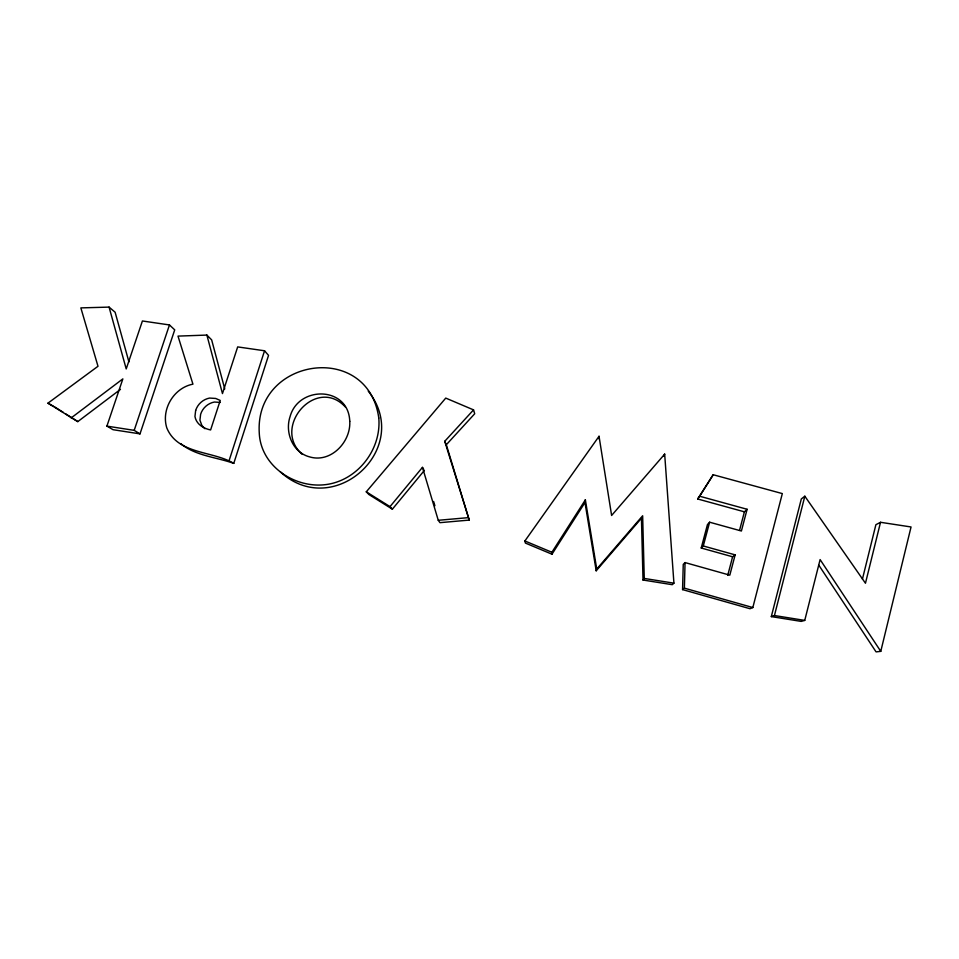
<?xml version="1.0" encoding="UTF-8"?>
<svg xmlns="http://www.w3.org/2000/svg" width="959" height="959" viewBox="0 0 959 959"><rect width="100%" height="100%" fill="white"/><g stroke="black" fill="none" stroke-linecap="round" stroke-linejoin="round"><path stroke-width="1.44" d="M697.673 498.98L699.674 496.235L747.109 509.277L744.412 511.83L697.673 498.98L713.196 474.741L782.328 493.585L752.827 607.55L750.022 608.725L682.568 589.605L683.252 564.383L685.05 562.573L729.811 575.16L735.145 554.865L703.283 545.971L701.221 548.009L732.616 556.783L735.145 554.865M682.568 589.605L684.378 588.155L685.05 562.573M584.978 502.516L585.362 499.855L551.893 552.264L551.988 554.206L525.364 543.058L524.885 540.972L599.039 436.285L611.614 515.462L664.671 454.122L673.925 583.168L672.271 584.69L643.021 580.027L641.451 518.232L596.198 570.785L584.978 502.516L551.988 554.206M598.668 438.647L599.039 436.285M818.806 565.163L876.07 651.892L880.77 651.353L911.05 526.971L880.518 522.295L875.891 524.693L862.441 579.056M880.518 522.295L865.462 583.24L804.829 496.211L801.316 498.956L771.312 616.601L801.173 621.396L804.745 620.401L820.113 559.588L880.77 651.353M771.312 616.601L774.44 615.534L804.829 496.211M727.737 575.364L732.616 556.783M739.533 530.411L744.412 511.83M747.109 509.277L741.403 531.01L709.612 522.211L707.454 524.585L701.221 548.009M703.283 545.971L709.612 522.211M596.198 570.785L596.738 569.071L642.65 515.774L644.256 578.445L643.021 580.027M229.225 460.236L264.54 350.778L237.676 346.906L222.464 393.586L206.88 335.075L178.002 336.106L192.939 384.163C173.795 387.832 160.956 409.373 166.818 427.942C177.775 454.614 213.066 450.742 233.768 463.389L268.544 355.381L264.54 350.778M169.455 324.945L174.718 329.86L140.002 433.876L134.2 430.351L169.455 324.945L142.411 320.977L126.216 368.939L109.074 307.108L80.856 307.887L97.998 366.278L47.95 403.164L77.787 421.612L120.474 389.366M140.002 433.876L113.066 429.704L106.905 426.12L122.86 378.889L71.158 417.932M663.664 456.328L664.671 454.122M699.674 496.235L713.196 474.741M424.346 470.461L392.375 509.169L390.013 506.628L422.451 467.369L423.71 469.43M392.375 509.169L368.963 494.568L366.278 491.823L445.743 398.093L473.542 409.877L474.717 413.749L446.319 444.736L469.239 520.09L439.953 522.667L438.263 520.293L422.451 467.369M469.239 520.09L444.736 441.296L473.542 409.877M438.263 520.293L467.956 517.68M220.378 402.42L214.36 402.037A17.262 16.459 -41.8 0 0 200.623 414.3L199.928 420.186L201.893 425.532L204.926 428.721M106.905 426.12L134.2 430.351M644.256 578.445L673.925 583.168M774.44 615.534L804.745 620.401M684.378 588.155L752.827 607.55M233.768 463.389C216.171 457.059 195.6 455.957 180.7 443.597M524.885 540.972L551.893 552.264M47.95 403.164L53.716 406.388M366.278 491.823L390.013 506.628M54.879 407.036L63.318 412.406M65.727 413.94L77.787 421.612M109.074 307.108L115.116 312.226L128.926 361.915M280.34 471.828C333.756 521.049 413.521 448.021 368.256 391.14M206.88 335.075L211.651 339.87L224.754 388.958M345.408 407.036C316.458 375.568 271.169 427.175 302.265 454.398M444.736 441.296L446.319 444.736M433.624 501.497L434.895 505.741M585.362 499.855L596.738 569.071M378.781 417.98C381.586 449.843 357.108 481.034 325.101 484.691C293.957 488.275 260.452 465.535 259.254 432.725C254.782 357.659 368.052 340.984 378.781 417.98M349.759 421.289C350.994 441.991 330.807 463.329 309.553 456.868C292.639 452.468 284.691 432.389 290.097 416.554C298.537 385.41 348.525 386.009 349.759 421.289M195.648 410.488L194.953 416.458C196.259 424.166 203.464 428.529 210.62 429.932L220.234 400.43L215.679 398.453L209.589 398.069A17.502 16.675 -41.7 0 0 195.66 410.488"/></g></svg>
